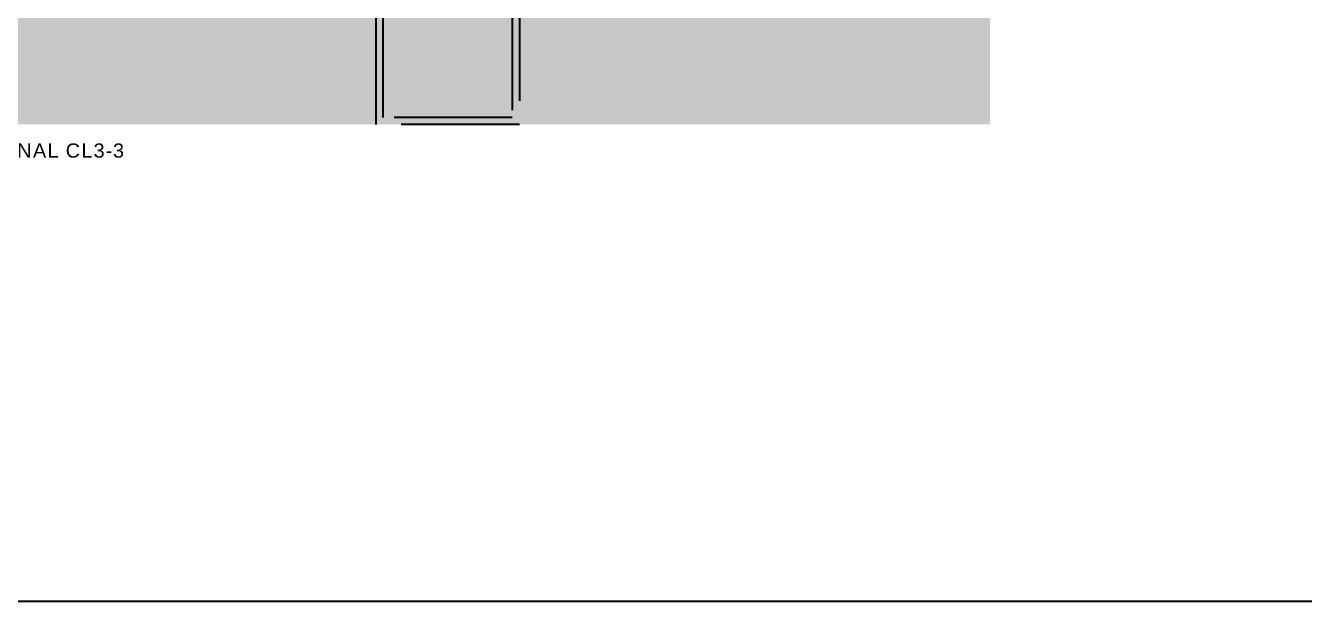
# Model space of a CAD drawing. Header units: metres. Extents: x 126 to 596, y -539 to -70.
# Drawn here: x 293.96 to 321, y -413.3 to -401.12 of the extents above; entities that cross this region are included whole.
import ezdxf

# ---------------------------------------------------------------- set-up
doc = ezdxf.new("R2010")
doc.units = ezdxf.units.M
doc.header["$LTSCALE"] = 10
doc.linetypes.add('CENTRO', pattern=[2, 1.25, -0.25, 0.25, -0.25])
doc.linetypes.add('DASHED2', pattern=[0.375, 0.25, -0.125])
for name, color, linetype in [('-SAN 8', 8, 'CENTRO'), ('A-Aberturas', 2, 'Continuous'), ('Corte t', 2, 'Continuous'), ('Texto', 3, 'Continuous')]:
    doc.layers.add(name, color=color, linetype=linetype)
doc.styles.add('Arial', font='arial.ttf')

msp = doc.modelspace()

# ---------------------------------------------------------------- hatches: boundary and pattern name
at = {"layer": '-SAN 8', "transparency": 33554508}
h = msp.add_hatch(dxfattribs=at)
h.set_pattern_fill('AR-PARQ1', color=256, scale=0.0015, angle=45, style=0)
h.paths.add_polyline_path([(314.35, -403.215), (314.35, -400.215), (309.678, -400.215), (309.678, -400.816), (309.253, -400.415), (299.799, -400.415), (294.289, -400.415), (294.054, -400.415), (293.989, -400.415), (293.819, -400.415), (293.819, -400.215), (289.459, -400.215), (289.459, -403.215)])
h.paths.add_polyline_path([(293.985, -397.266), (289.459, -397.266), (289.459, -400.215), (293.985, -400.215)])
h.paths.add_polyline_path([(309.678, -399.676), (309.678, -399.876), (309.678, -400.215), (314.35, -400.215), (314.35, -397.266), (309.678, -397.266)])

# ---------------------------------------------------------------- linework, layer by layer
at = {"layer": 'A-Aberturas'}
msp.add_lwpolyline([(126.138, -355.844), (596.014, -355.844), (596.014, -413.301), (126.138, -413.301)], close=True, dxfattribs=at)
at = {"layer": 'Corte t', "linetype": 'DASHED2', "elevation": 0}
for points in [[(301.376, -400.215), (304.405, -400.215), (304.405, -403.215), (301.376, -403.215)], [(301.524, -400.416), (304.252, -400.416), (304.252, -403.065), (301.524, -403.065)]]:
    msp.add_lwpolyline(points, close=True, dxfattribs=at)

# ---------------------------------------------------------------- texts
at = {"layer": 'Texto', "color": 6, "insert": (289.536, -403.617, 0), "char_height": 0.4, "width": 12.01078, "attachment_point": 1, "line_spacing_factor": 0.72, "style": 'Arial'}
msp.add_mtext('{\\H0.75x;\\T1.1;CORTE LONGITUDINAL CL3-3}', dxfattribs=at)

doc.saveas('drawing.dxf')
